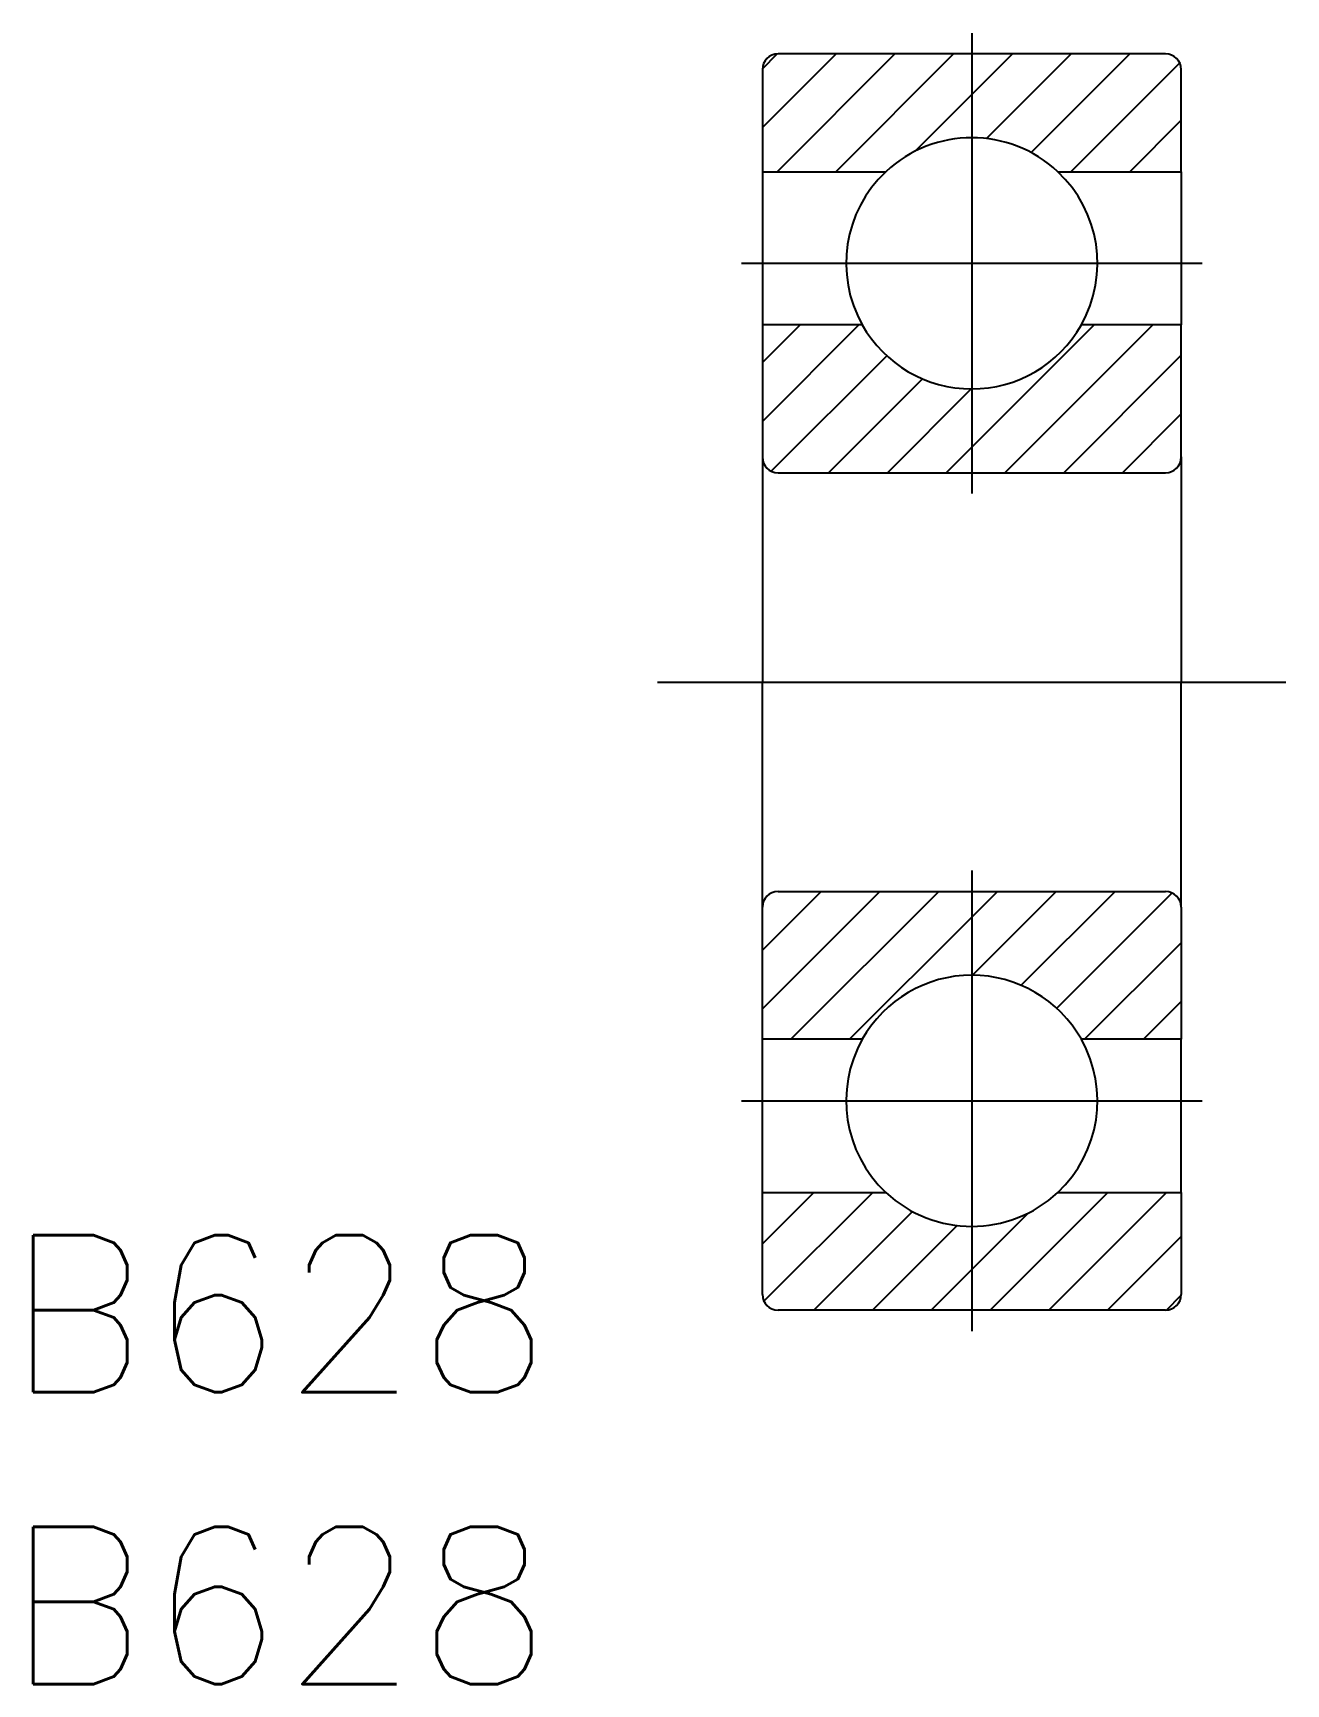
# Model space of a CAD drawing. Extents: x -17.9 to 6, y -19.1 to 12.4.
import ezdxf

# ---------------------------------------------------------------- set-up
doc = ezdxf.new("R2010")
doc.units = 0
doc.linetypes.add('CENTER', pattern=[50.8, 31.75, -6.35, 6.35, -6.35])
doc.layers.get('0').update_dxf_attribs({"linetype": 'CONTINUOUS'})
doc.layers.add('CENTER', color=1, linetype='CENTER')
doc.styles.get("Standard").update_dxf_attribs({"font": 'txt.shx', "height": 3, "bigfont": 'bigfont.shx'})

msp = doc.modelspace()

# ---------------------------------------------------------------- linework, layer by layer
at = {"color": 3, "linetype": 'CONTINUOUS'}
for p, q in [((-4, 11.716), (-3.716, 12)), ((-4, 10.593), (-2.593, 12)), ((-3.72, 9.75), (-1.47, 12)), ((-2.598, 9.75), (-0.348, 12)), ((0, 11.225), (0.775, 12)), ((0.281, 10.384), (1.897, 12)), ((1.135, 10.115), (3.02, 12)), ((1.892, 9.75), (3.971, 11.829)), ((-1.084, 10.141), (0, 11.225)), ((3.015, 9.75), (4, 10.735)), ((-4, 6.103), (-3.278, 6.825)), ((-4, 4.98), (-2.155, 6.825)), ((0, 4.49), (2.335, 6.825)), ((0.632, 4), (3.457, 6.825)), ((-3.829, 4.029), (-1.624, 6.233)), ((1.755, 4), (4, 6.245)), ((-2.735, 4), (-0.942, 5.793)), ((-1.613, 4), (-0.013, 5.6)), ((2.877, 4), (4, 5.123)), ((-0.49, 4), (0, 4.49)), ((-4, -5.123), (-2.877, -4)), ((-4, -6.245), (-1.755, -4)), ((-3.457, -6.825), (-0.632, -4)), ((0, -4.49), (0.49, -4)), ((0.013, -5.6), (1.613, -4)), ((0.942, -5.793), (2.735, -4)), ((1.624, -6.233), (3.829, -4.029)), ((-2.335, -6.825), (0, -4.49)), ((2.155, -6.825), (4, -4.98)), ((3.278, -6.825), (4, -6.103)), ((-4, -10.735), (-3.015, -9.75)), ((-3.971, -11.829), (-1.892, -9.75)), ((0.348, -12), (2.598, -9.75)), ((1.47, -12), (3.72, -9.75)), ((-3.02, -12), (-1.135, -10.115)), ((-1.897, -12), (-0.281, -10.384)), ((0, -11.225), (1.084, -10.141)), ((2.593, -12), (4, -10.593)), ((-0.775, -12), (0, -11.225)), ((3.716, -12), (4, -11.716))]:
    msp.add_line(p, q, dxfattribs=at)
at = {"color": 7, "linetype": 'CONTINUOUS'}
for p, q in [((3.7, 12), (-3.7, 12)), ((-4, 11.7), (-4, 9.75)), ((4, 9.75), (4, 11.7)), ((-4, 9.75), (-1.642, 9.75)), ((-4, 9.75), (-4, 6.825)), ((1.642, 9.75), (4, 9.75)), ((4, 9.75), (4, 6.825)), ((-2.093, 6.825), (-4, 6.825)), ((-4, 6.825), (-4, 4.3)), ((4, 6.825), (2.093, 6.825)), ((4, 4.3), (4, 6.825)), ((-4, 4.3), (-4, 0)), ((4, 4.3), (4, 0)), ((-3.7, 4), (3.7, 4)), ((-4, -4.3), (-4, 0)), ((4, -4.3), (4, 0)), ((-3.7, -4), (3.7, -4)), ((-4, -6.825), (-4, -4.3)), ((4, -4.3), (4, -6.825)), ((-4, -9.75), (-4, -6.825)), ((-2.093, -6.825), (-4, -6.825)), ((4, -6.825), (2.093, -6.825)), ((4, -9.75), (4, -6.825)), ((-4, -9.75), (-1.642, -9.75)), ((-4, -11.7), (-4, -9.75)), ((1.642, -9.75), (4, -9.75)), ((4, -9.75), (4, -11.7)), ((3.7, -12), (-3.7, -12))]:
    msp.add_line(p, q, dxfattribs=at)
for centre, radius, start, end in [((-3.7, 11.7), 0.3, 90, 180), ((3.7, 11.7), 0.3, 0, 90), ((0, 8), 2.4, 46.8166, 133.1834), ((0, 8), 2.4, 133.1834, 209.3132), ((0, 8), 2.4, 330.6868, 46.8166), ((0, 8), 2.4, 209.3132, 330.6868), ((-3.7, 4.3), 0.3, 180, 270), ((3.7, 4.3), 0.3, 270, 0), ((-3.7, -4.3), 0.3, 90, 180), ((3.7, -4.3), 0.3, 0, 90), ((0, -8), 2.4, 29.3132, 150.6868), ((0, -8), 2.4, 150.6868, 226.8166), ((0, -8), 2.4, 313.1834, 29.3132), ((0, -8), 2.4, 226.8166, 313.1834), ((-3.7, -11.7), 0.3, 180, 270), ((3.7, -11.7), 0.3, 270, 0)]:
    msp.add_arc(centre, radius, start, end, dxfattribs=at)
at = {"layer": 'CENTER', "color": 1, "linetype": 'CENTER'}
for p, q in [((0, 12.4), (0, 3.6)), ((-4.4, 8), (4.4, 8)), ((-6, 0), (6, 0)), ((0, -3.6), (0, -12.4)), ((-4.4, -8), (4.4, -8))]:
    msp.add_line(p, q, dxfattribs=at)

# ---------------------------------------------------------------- texts
at = {"color": 7, "linetype": 'CONTINUOUS'}
for p in [(-18.443, -13.569), (-18.443, -19.142)]:
    msp.add_text('B628', height=3, dxfattribs=at).set_placement(p)

doc.saveas('drawing.dxf')
